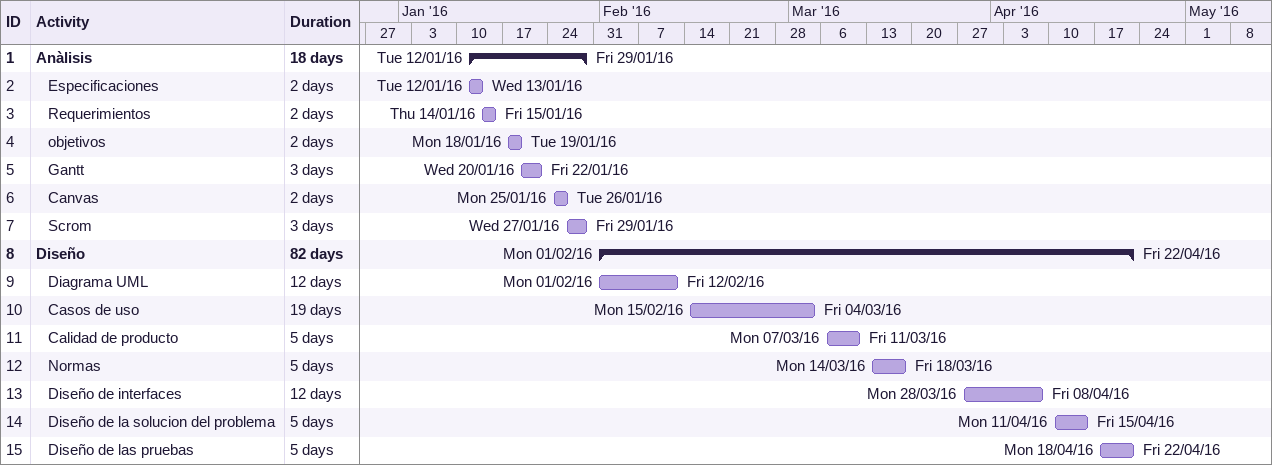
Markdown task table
| ID | Level | Task | Duration | Start | Finish |
|---|---|---|---|---|---|
| 1 | 1 | **Anàlisis** | 18d | 2016-01-12 | 2016-01-29 |
| 2 | 2 | Especificaciones | 2d | 2016-01-12 | 2016-01-13 |
| 3 | 2 | Requerimientos | 2d | 2016-01-14 | 2016-01-15 |
| 4 | 2 | objetivos | 2d | 2016-01-18 | 2016-01-19 |
| 5 | 2 | Gantt | 3d | 2016-01-20 | 2016-01-22 |
| 6 | 2 | Canvas | 2d | 2016-01-25 | 2016-01-26 |
| 7 | 2 | Scrom | 3d | 2016-01-27 | 2016-01-29 |
| 8 | 1 | **Diseño** | 82d | 2016-02-01 | 2016-04-22 |
| 9 | 2 | Diagrama UML | 12d | 2016-02-01 | 2016-02-12 |
| 10 | 2 | Casos de uso | 19d | 2016-02-15 | 2016-03-04 |
| 11 | 2 | Calidad de producto | 5d | 2016-03-07 | 2016-03-11 |
| 12 | 2 | Normas | 5d | 2016-03-14 | 2016-03-18 |
| 13 | 2 | Diseño de interfaces | 12d | 2016-03-28 | 2016-04-08 |
| 14 | 2 | Diseño de la solucion del problema | 5d | 2016-04-11 | 2016-04-15 |
| 15 | 2 | Diseño de las pruebas | 5d | 2016-04-18 | 2016-04-22 |
